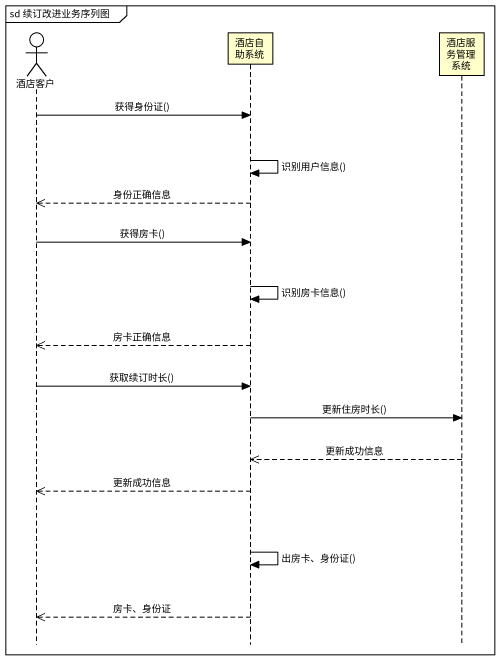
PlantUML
@startuml
mainframe sd 续订改进业务序列图
hide footbox
actor 酒店客户
participant 酒店自助系统
participant 酒店服务管理系统

酒店客户 -> 酒店自助系统 : 获得身份证()
酒店自助系统 -> 酒店自助系统 : 识别用户信息()
酒店自助系统 -->> 酒店客户 : 身份正确信息
酒店客户 -> 酒店自助系统 : 获得房卡()
酒店自助系统 -> 酒店自助系统 : 识别房卡信息()
酒店自助系统 -->> 酒店客户 : 房卡正确信息
酒店客户 -> 酒店自助系统 : 获取续订时长()
酒店自助系统 -> 酒店服务管理系统 : 更新住房时长()
酒店服务管理系统 -->> 酒店自助系统 : 更新成功信息
酒店自助系统 -->> 酒店客户 : 更新成功信息
酒店自助系统 -> 酒店自助系统 : 出房卡、身份证()
酒店自助系统 -->> 酒店客户 : 房卡、身份证
@enduml
